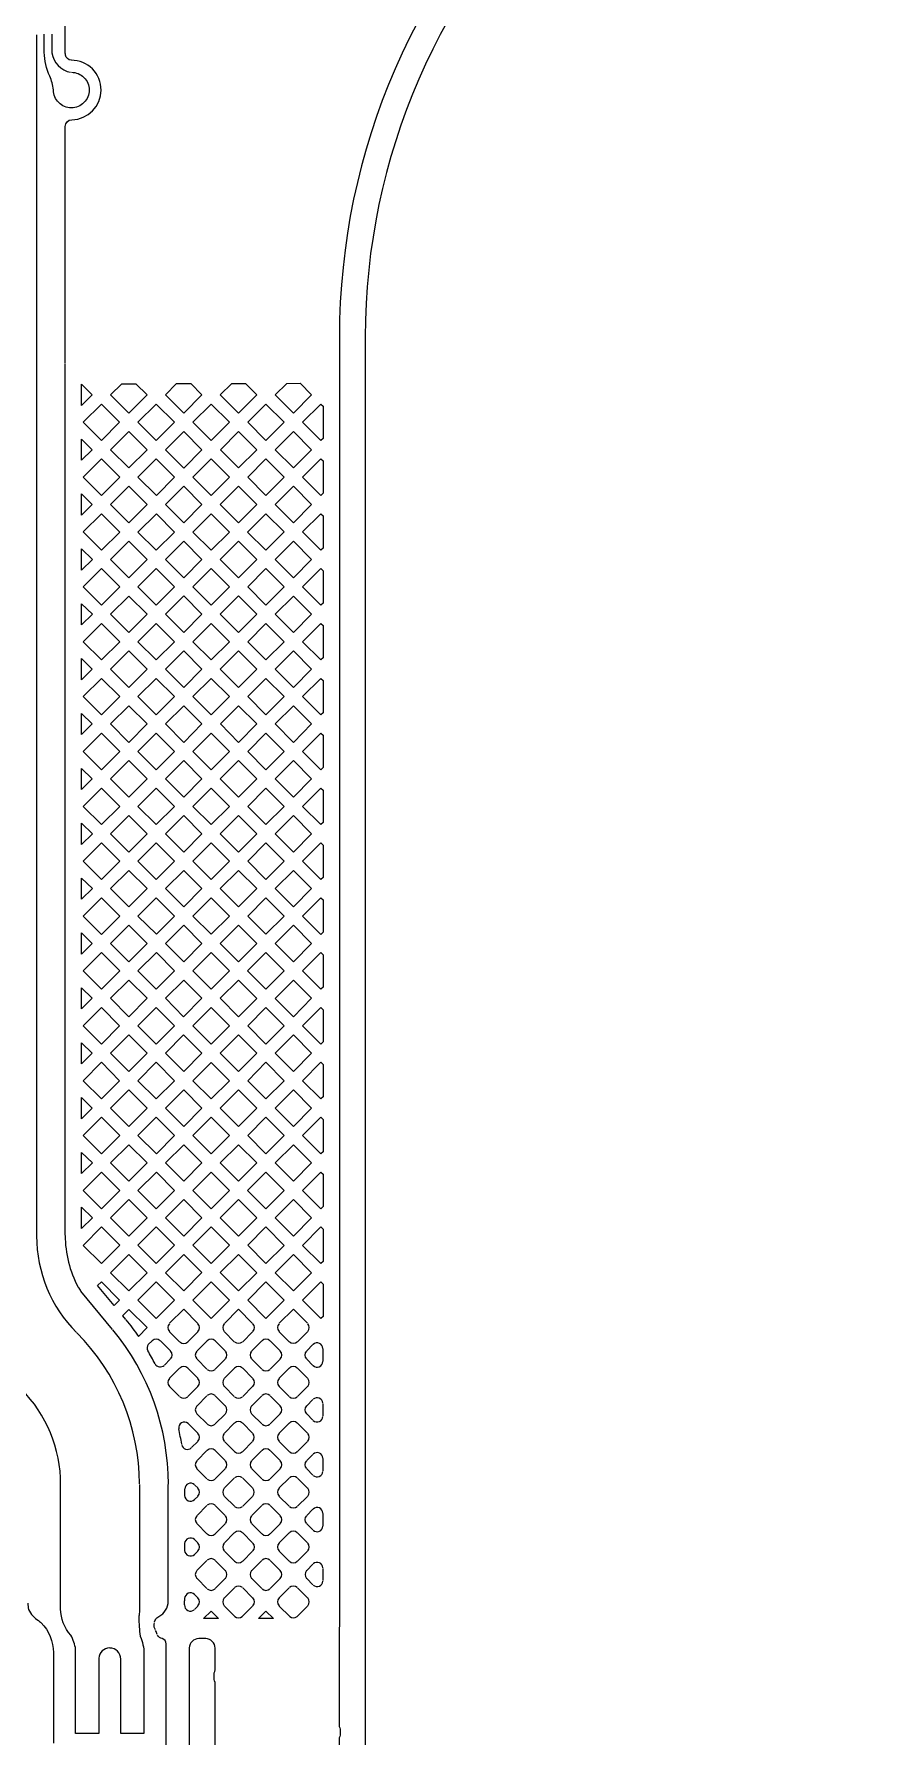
# Model space of a CAD drawing. Extents: x -344 to 154, y 670 to 1023.
# Drawn here: x -249.94 to -243.44, y 866.71 to 879.88 of the extents above; entities that cross this region are included whole.
import ezdxf

# ---------------------------------------------------------------- set-up
doc = ezdxf.new("R2010")
doc.units = 0
doc.layers.add('gbr-dxf_layer0', color=7, linetype='Continuous')
doc.layers.add('gbr-outline-dxf_layer1', color=2, linetype='Continuous')

msp = doc.modelspace()

# ---------------------------------------------------------------- linework, layer by layer
at = {"layer": 'gbr-dxf_layer0'}
for p, q in [((-249.925, 879.873), (-249.925, 870.589)), ((-249.865, 879.745), (-249.865, 879.879)), ((-249.702, 877.219), (-249.702, 877.332)), ((-247.581, 877.334), (-247.581, 867.564)), ((-249.702, 870.591), (-249.702, 877.219)), ((-249.575, 877.007), (-249.575, 877.171)), ((-249.575, 876.583), (-249.575, 876.747)), ((-249.575, 876.159), (-249.575, 876.323)), ((-249.575, 875.734), (-249.575, 875.898)), ((-249.575, 875.31), (-249.575, 875.474)), ((-249.575, 874.886), (-249.575, 875.05)), ((-249.575, 874.462), (-249.575, 874.626)), ((-249.575, 874.038), (-249.575, 874.201)), ((-249.575, 873.613), (-249.575, 873.777)), ((-249.575, 873.189), (-249.575, 873.353)), ((-249.575, 872.765), (-249.575, 872.929)), ((-249.575, 872.341), (-249.575, 872.504)), ((-249.575, 871.916), (-249.575, 872.08)), ((-249.575, 871.492), (-249.575, 871.656)), ((-249.575, 871.068), (-249.575, 871.232)), ((-249.575, 870.644), (-249.575, 870.808)), ((-249.335, 869.862), (-249.58, 870.159)), ((-249.259, 869.969), (-249.235, 869.94)), ((-248.894, 869.845), (-248.818, 869.768)), ((-248.753, 869.768), (-248.676, 869.845)), ((-248.47, 869.845), (-248.394, 869.768)), ((-248.329, 869.768), (-248.252, 869.845)), ((-248.046, 869.845), (-247.969, 869.768)), ((-247.905, 869.768), (-247.828, 869.845)), ((-248.888, 869.697), (-248.965, 869.774)), ((-248.605, 869.774), (-248.682, 869.697)), ((-248.464, 869.697), (-248.541, 869.774)), ((-248.181, 869.774), (-248.258, 869.697)), ((-248.04, 869.697), (-248.117, 869.774)), ((-247.787, 869.745), (-247.834, 869.697)), ((-247.708, 869.618), (-247.708, 869.712)), ((-248.935, 869.586), (-248.889, 869.633)), ((-248.818, 869.562), (-248.894, 869.485)), ((-248.676, 869.485), (-248.753, 869.562)), ((-248.682, 869.633), (-248.606, 869.556)), ((-248.541, 869.556), (-248.464, 869.633)), ((-248.393, 869.562), (-248.47, 869.485)), ((-248.252, 869.485), (-248.329, 869.562)), ((-248.258, 869.633), (-248.181, 869.556)), ((-248.117, 869.556), (-248.04, 869.633)), ((-247.969, 869.562), (-248.046, 869.485)), ((-247.828, 869.485), (-247.904, 869.562)), ((-247.834, 869.633), (-247.786, 869.585)), ((-248.895, 869.421), (-248.818, 869.344)), ((-248.753, 869.344), (-248.676, 869.421)), ((-248.47, 869.421), (-248.394, 869.344)), ((-248.329, 869.344), (-248.252, 869.421)), ((-248.046, 869.421), (-247.969, 869.344)), ((-247.905, 869.344), (-247.828, 869.421)), ((-248.606, 869.35), (-248.682, 869.273)), ((-248.464, 869.273), (-248.541, 869.35)), ((-248.181, 869.35), (-248.258, 869.273)), ((-248.04, 869.273), (-248.117, 869.35)), ((-247.787, 869.32), (-247.834, 869.273)), ((-247.708, 869.194), (-247.708, 869.288)), ((-248.683, 869.209), (-248.605, 869.132)), ((-248.541, 869.132), (-248.464, 869.208)), ((-248.394, 869.138), (-248.47, 869.061)), ((-248.252, 869.061), (-248.329, 869.138)), ((-248.258, 869.208), (-248.182, 869.132)), ((-248.117, 869.132), (-248.04, 869.209)), ((-247.969, 869.138), (-248.046, 869.061)), ((-247.828, 869.061), (-247.905, 869.138)), ((-247.834, 869.209), (-247.787, 869.162)), ((-248.724, 868.949), (-248.676, 868.996)), ((-248.606, 868.926), (-248.682, 868.849)), ((-248.464, 868.849), (-248.541, 868.926)), ((-248.471, 868.997), (-248.393, 868.92)), ((-248.329, 868.92), (-248.252, 868.996)), ((-248.182, 868.926), (-248.258, 868.849)), ((-248.04, 868.849), (-248.117, 868.926)), ((-248.046, 868.996), (-247.97, 868.92)), ((-247.905, 868.92), (-247.828, 868.997)), ((-247.787, 868.896), (-247.834, 868.849)), ((-248.683, 868.785), (-248.606, 868.708)), ((-248.541, 868.708), (-248.464, 868.784)), ((-248.258, 868.785), (-248.181, 868.708)), ((-248.117, 868.708), (-248.04, 868.784)), ((-247.834, 868.784), (-247.787, 868.737)), ((-247.708, 868.77), (-247.708, 868.864)), ((-248.905, 867.763), (-248.905, 868.663)), ((-248.778, 868.627), (-248.778, 868.58)), ((-248.677, 868.637), (-248.699, 868.659)), ((-248.394, 868.714), (-248.47, 868.637)), ((-248.252, 868.637), (-248.329, 868.714)), ((-247.969, 868.714), (-248.046, 868.637)), ((-247.828, 868.636), (-247.905, 868.714)), ((-248.701, 868.548), (-248.676, 868.572)), ((-248.606, 868.501), (-248.682, 868.425)), ((-248.464, 868.425), (-248.541, 868.502)), ((-248.47, 868.572), (-248.393, 868.495)), ((-248.329, 868.496), (-248.252, 868.572)), ((-248.182, 868.501), (-248.258, 868.425)), ((-248.04, 868.425), (-248.117, 868.501)), ((-248.046, 868.572), (-247.969, 868.495)), ((-247.905, 868.495), (-247.828, 868.572)), ((-248.682, 868.36), (-248.606, 868.283)), ((-248.541, 868.283), (-248.464, 868.36)), ((-248.258, 868.36), (-248.181, 868.283)), ((-248.117, 868.283), (-248.04, 868.36)), ((-247.787, 868.472), (-247.834, 868.425)), ((-247.834, 868.36), (-247.787, 868.313)), ((-247.708, 868.345), (-247.708, 868.44)), ((-248.676, 868.213), (-248.702, 868.238)), ((-248.394, 868.289), (-248.47, 868.213)), ((-248.252, 868.213), (-248.329, 868.289)), ((-247.969, 868.289), (-248.046, 868.213)), ((-247.828, 868.213), (-247.904, 868.289)), ((-248.778, 868.205), (-248.778, 868.155)), ((-248.701, 868.123), (-248.676, 868.148)), ((-248.47, 868.148), (-248.393, 868.071)), ((-248.329, 868.071), (-248.252, 868.148)), ((-248.046, 868.148), (-247.969, 868.071)), ((-247.905, 868.071), (-247.828, 868.148)), ((-248.606, 868.077), (-248.682, 868.001)), ((-248.464, 868), (-248.541, 868.077)), ((-248.181, 868.077), (-248.258, 868)), ((-248.04, 868), (-248.117, 868.077)), ((-247.787, 868.048), (-247.834, 868)), ((-247.708, 867.921), (-247.708, 868.015)), ((-248.682, 867.936), (-248.606, 867.859)), ((-248.541, 867.859), (-248.464, 867.936)), ((-248.393, 867.865), (-248.47, 867.788)), ((-248.252, 867.788), (-248.329, 867.865)), ((-248.258, 867.936), (-248.181, 867.859)), ((-248.117, 867.859), (-248.04, 867.936)), ((-247.969, 867.865), (-248.046, 867.788)), ((-247.828, 867.788), (-247.904, 867.865)), ((-247.834, 867.936), (-247.787, 867.889)), ((-248.778, 867.782), (-248.778, 867.765)), ((-248.703, 867.697), (-248.676, 867.724)), ((-248.676, 867.788), (-248.701, 867.813)), ((-248.516, 867.628), (-248.631, 867.628)), ((-248.091, 867.628), (-248.207, 867.628)), ((-248.921, 867.271), (-248.921, 867.43)), ((-249.793, 867.364), (-249.793, 867.271)), ((-249.443, 867.319), (-249.443, 867.271)), ((-249.793, 867.271), (-249.793, 866.738)), ((-248.921, 866.83), (-248.921, 867.271)), ((-248.921, 866.565), (-248.921, 866.827)), ((-249.793, 866.738), (-249.793, 866.665)), ((-248.743, 866.738), (-248.743, 866.614))]:
    msp.add_line(p, q, dxfattribs=at)
for points in [[(-249.656, 879.676, -0.329856), (-249.7, 879.716, -0.026219), (-249.702, 879.745), (-249.702, 879.879, -0.198903), (-246.786, 886.918), (-245.347, 888.358), (-245.297, 888.408), (-241.577, 892.127, 0.020163), (-240.917, 892.843, 0.120958), (-238.338, 897.995, 0.055872), (-238.038, 900.67), (-238.038, 918.742), (-238.038, 918.792), (-238.038, 939.538), (-238.038, 939.588), (-238.038, 947.815)], [(-239.65, 947.732, -0.01779), (-239.646, 947.708, -0.022932), (-239.623, 947.201), (-239.623, 901.028, -0.107612), (-240.716, 896.007, -0.081423), (-242.698, 893.248), (-247.907, 888.039, 0.198883), (-251.287, 879.88), (-251.287, 877.152)], [(-232.181, 918.742), (-232.181, 898.42, -0.010836), (-232.191, 897.995, -0.196727), (-235.298, 891.253), (-236.587, 890.051), (-240.967, 885.967), (-245.347, 881.882), (-245.928, 881.34, 0.207988), (-247.581, 877.537), (-247.581, 877.337)], [(-244.273, 895.843), (-244.453, 895.663, -0.078224), (-244.46, 895.657), (-249.919, 890.199, 0.198912), (-254.219, 879.818)], [(-249.805, 879.877), (-249.805, 879.768, -0.082058), (-249.804, 879.758, 0.016403), (-249.804, 879.733, 0.323006), (-249.66, 879.583)], [(-249.792, 879.448, 0.056435), (-249.82, 879.552, -0.108707), (-249.864, 879.738, -0.066861), (-249.865, 879.745)], [(-249.702, 877.336), (-249.702, 879.165, -0.409923), (-249.651, 879.216, 0.410338), (-249.424, 879.446, 0.414222), (-249.654, 879.676)], [(-249.654, 879.583, -0.414225), (-249.517, 879.446, -0.414225), (-249.654, 879.308, -0.414225), (-249.792, 879.446)], [(-249.233, 869.938, -0.0201), (-249.136, 869.809), (-249.068, 869.877), (-249.21, 870.018), (-249.259, 869.969)], [(-249.03, 869.774), (-249.059, 869.746, 0.287221), (-249.064, 869.698)], [(-248.676, 869.061), (-248.751, 869.136, 0.671135), (-248.824, 869.095)], [(-249.621, 867.271), (-249.621, 867.389, 0.097463), (-249.658, 867.498, -0.186013), (-249.737, 867.703), (-249.737, 868.66)], [(-249.127, 868.664), (-249.127, 867.703, -0.041277), (-249.131, 867.653, 0.003149), (-249.132, 867.639)], [(-249.99, 867.746, 0.047692), (-249.985, 867.697, 0.159484), (-249.908, 867.611, -0.103687), (-249.9, 867.604, -0.043945), (-249.888, 867.594, -0.198923), (-249.793, 867.364)], [(-249.011, 867.602, -0.136318), (-248.994, 867.632, -0.081862), (-248.978, 867.644, 0.27874), (-248.905, 867.761)], [(-248.47, 867.724), (-248.389, 867.643, 0.343982), (-248.333, 867.642), (-248.252, 867.724)], [(-248.046, 867.724), (-247.965, 867.643, 0.343982), (-247.909, 867.643), (-247.828, 867.724)], [(-247.582, 867.561), (-247.582, 866.793, -0.081777), (-247.574, 866.749, -0.081762), (-247.582, 866.705), (-247.582, 866.417, -0.092819), (-247.572, 866.367, -0.092814), (-247.582, 866.317), (-247.582, 866.033, -0.053632), (-247.578, 866.004, -0.053619), (-247.582, 865.975), (-247.582, 865.089, -0.413971), (-247.881, 864.789), (-249.241, 864.789, -0.35684), (-249.286, 864.834), (-249.286, 864.883, -0.088354), (-249.294, 864.93, -0.088358), (-249.286, 864.978), (-249.286, 865.097, -0.132493), (-249.276, 865.121, -0.221958), (-249.198, 865.158), (-249.166, 865.158, -0.35684), (-249.122, 865.113)], [(-249.132, 867.638, 0.032317), (-249.122, 867.49, -0.107545), (-249.093, 867.357), (-249.093, 867.271)], [(-249.004, 867.54, 0.006682), (-249.009, 867.551, -0.181786), (-249.012, 867.595)], [(-248.921, 867.432, 0.308199), (-248.951, 867.472, -0.245055), (-248.988, 867.5)], [(-248.666, 866.537), (-248.542, 866.537), (-248.542, 867.133, -0.091001), (-248.551, 867.182, -0.090994), (-248.542, 867.23), (-248.542, 867.399, 0.398829), (-248.615, 867.472), (-248.668, 867.472, 0.401854), (-248.743, 867.4), (-248.743, 867.271), (-248.743, 866.738)], [(-249.271, 867.271), (-249.271, 867.307, -0.064057), (-249.272, 867.314, 0.414237), (-249.357, 867.399)]]:
    msp.add_lwpolyline(points, format="xyb", dxfattribs=at)
for points in [[(-249.575, 877.171), (-249.493, 877.089), (-249.575, 877.007)], [(-249.575, 876.747), (-249.493, 876.665), (-249.575, 876.583)], [(-249.575, 876.323), (-249.493, 876.241), (-249.575, 876.159)], [(-249.575, 875.898), (-249.492, 875.816), (-249.575, 875.734)], [(-249.575, 875.474), (-249.492, 875.392), (-249.575, 875.31)], [(-249.575, 875.05), (-249.493, 874.968), (-249.575, 874.886)], [(-249.575, 874.626), (-249.493, 874.544), (-249.575, 874.462)], [(-249.575, 874.201), (-249.493, 874.119), (-249.575, 874.038)], [(-249.575, 873.777), (-249.492, 873.695), (-249.575, 873.613)], [(-249.575, 873.353), (-249.492, 873.271), (-249.575, 873.189)], [(-249.575, 872.929), (-249.493, 872.847), (-249.575, 872.765)], [(-249.575, 872.504), (-249.493, 872.423), (-249.575, 872.341)], [(-249.575, 872.08), (-249.493, 871.998), (-249.575, 871.916)], [(-249.575, 871.656), (-249.493, 871.574), (-249.575, 871.492)], [(-249.575, 871.232), (-249.492, 871.15), (-249.575, 871.068)], [(-249.575, 870.808), (-249.492, 870.726), (-249.575, 870.644)], [(-248.676, 869.909), (-248.785, 870.019), (-248.895, 869.91)], [(-248.252, 869.909), (-248.361, 870.019), (-248.47, 869.909)], [(-247.828, 869.91), (-247.937, 870.019), (-248.046, 869.91)], [(-248.631, 867.628), (-248.573, 867.685), (-248.516, 867.628)], [(-248.207, 867.628), (-248.149, 867.685), (-248.091, 867.628)], [(-249.443, 867.271), (-249.443, 866.738), (-249.621, 866.738), (-249.621, 867.271)], [(-249.093, 867.271), (-249.093, 866.738), (-249.271, 866.738), (-249.271, 867.271)]]:
    msp.add_lwpolyline(points, dxfattribs=at)
for points in [[(-249.351, 877.089), (-249.265, 877.175), (-249.155, 877.175), (-249.068, 877.089), (-249.21, 876.948)], [(-248.927, 877.089), (-248.84, 877.176), (-248.731, 877.177), (-248.644, 877.089), (-248.785, 876.948)], [(-248.503, 877.089), (-248.414, 877.177), (-248.308, 877.178), (-248.22, 877.089), (-248.361, 876.948)], [(-248.078, 877.089), (-247.989, 877.178), (-247.885, 877.179), (-247.796, 877.089), (-247.937, 876.948)], [(-249.563, 876.877), (-249.422, 877.018), (-249.281, 876.877), (-249.422, 876.736)], [(-249.139, 876.877), (-248.998, 877.018), (-248.856, 876.877), (-248.998, 876.736)], [(-248.715, 876.877), (-248.573, 877.018), (-248.432, 876.877), (-248.573, 876.736)], [(-248.29, 876.877), (-248.149, 877.018), (-248.008, 876.877), (-248.149, 876.736)], [(-247.866, 876.877), (-247.725, 877.018), (-247.708, 877.002), (-247.708, 876.752), (-247.725, 876.736)], [(-249.351, 876.665), (-249.21, 876.806), (-249.068, 876.665), (-249.21, 876.524)], [(-248.927, 876.665), (-248.785, 876.806), (-248.644, 876.665), (-248.785, 876.523)], [(-248.502, 876.665), (-248.361, 876.806), (-248.22, 876.665), (-248.361, 876.524)], [(-248.078, 876.665), (-247.937, 876.806), (-247.796, 876.665), (-247.937, 876.524)], [(-249.563, 876.453), (-249.422, 876.594), (-249.28, 876.453), (-249.422, 876.311)], [(-249.139, 876.453), (-248.998, 876.594), (-248.856, 876.453), (-248.997, 876.311)], [(-248.715, 876.453), (-248.573, 876.594), (-248.432, 876.453), (-248.573, 876.311)], [(-248.29, 876.453), (-248.149, 876.594), (-248.008, 876.453), (-248.149, 876.311)], [(-247.866, 876.453), (-247.725, 876.594), (-247.708, 876.578), (-247.708, 876.328), (-247.725, 876.311)], [(-249.351, 876.241), (-249.21, 876.382), (-249.068, 876.241), (-249.21, 876.099)], [(-248.927, 876.241), (-248.785, 876.382), (-248.644, 876.24), (-248.785, 876.099)], [(-248.503, 876.24), (-248.361, 876.382), (-248.22, 876.241), (-248.361, 876.099)], [(-248.078, 876.241), (-247.937, 876.382), (-247.796, 876.241), (-247.937, 876.099)], [(-249.563, 876.029), (-249.422, 876.17), (-249.28, 876.028), (-249.422, 875.887)], [(-249.139, 876.028), (-248.997, 876.17), (-248.856, 876.028), (-248.998, 875.887)], [(-248.715, 876.028), (-248.573, 876.17), (-248.432, 876.028), (-248.573, 875.887)], [(-248.291, 876.028), (-248.149, 876.17), (-248.008, 876.029), (-248.149, 875.887)], [(-247.866, 876.029), (-247.725, 876.17), (-247.708, 876.154), (-247.708, 875.904), (-247.725, 875.887)], [(-249.351, 875.816), (-249.21, 875.958), (-249.068, 875.816), (-249.21, 875.675)], [(-248.927, 875.816), (-248.785, 875.958), (-248.644, 875.816), (-248.785, 875.675)], [(-248.503, 875.816), (-248.361, 875.958), (-248.22, 875.816), (-248.361, 875.675)], [(-248.078, 875.816), (-247.937, 875.958), (-247.796, 875.816), (-247.937, 875.675)], [(-249.563, 875.604), (-249.422, 875.746), (-249.28, 875.604), (-249.422, 875.463)], [(-249.139, 875.604), (-248.998, 875.746), (-248.856, 875.604), (-248.998, 875.463)], [(-248.715, 875.604), (-248.573, 875.746), (-248.432, 875.604), (-248.573, 875.463)], [(-248.29, 875.604), (-248.149, 875.746), (-248.008, 875.604), (-248.149, 875.463)], [(-247.866, 875.604), (-247.725, 875.746), (-247.708, 875.729), (-247.708, 875.479), (-247.725, 875.463)], [(-249.351, 875.392), (-249.21, 875.533), (-249.068, 875.392), (-249.21, 875.251)], [(-248.927, 875.392), (-248.785, 875.534), (-248.644, 875.392), (-248.785, 875.251)], [(-248.503, 875.392), (-248.361, 875.534), (-248.22, 875.392), (-248.361, 875.251)], [(-248.078, 875.392), (-247.937, 875.533), (-247.796, 875.392), (-247.937, 875.251)], [(-249.563, 875.18), (-249.422, 875.321), (-249.28, 875.18), (-249.422, 875.039)], [(-249.139, 875.18), (-248.998, 875.321), (-248.856, 875.18), (-248.998, 875.039)], [(-248.715, 875.18), (-248.573, 875.321), (-248.432, 875.18), (-248.573, 875.039)], [(-248.29, 875.18), (-248.149, 875.321), (-248.008, 875.18), (-248.149, 875.039)], [(-247.866, 875.18), (-247.725, 875.321), (-247.708, 875.305), (-247.708, 875.055), (-247.725, 875.039)], [(-249.351, 874.968), (-249.21, 875.109), (-249.068, 874.968), (-249.21, 874.827)], [(-248.927, 874.968), (-248.785, 875.109), (-248.644, 874.968), (-248.785, 874.827)], [(-248.503, 874.968), (-248.361, 875.109), (-248.22, 874.968), (-248.361, 874.827)], [(-248.078, 874.968), (-247.937, 875.109), (-247.796, 874.968), (-247.937, 874.827)], [(-249.563, 874.756), (-249.422, 874.897), (-249.28, 874.756), (-249.422, 874.614)], [(-249.139, 874.756), (-248.998, 874.897), (-248.856, 874.756), (-248.998, 874.614)], [(-248.715, 874.756), (-248.573, 874.897), (-248.432, 874.756), (-248.573, 874.614)], [(-248.29, 874.756), (-248.149, 874.897), (-248.008, 874.756), (-248.149, 874.614)], [(-247.866, 874.756), (-247.725, 874.897), (-247.708, 874.881), (-247.708, 874.631), (-247.725, 874.614)], [(-249.351, 874.544), (-249.21, 874.685), (-249.068, 874.544), (-249.21, 874.402)], [(-248.927, 874.544), (-248.785, 874.685), (-248.644, 874.544), (-248.785, 874.402)], [(-248.502, 874.544), (-248.361, 874.685), (-248.22, 874.544), (-248.361, 874.402)], [(-248.078, 874.544), (-247.937, 874.685), (-247.796, 874.544), (-247.937, 874.402)], [(-249.563, 874.332), (-249.422, 874.473), (-249.28, 874.332), (-249.422, 874.19)], [(-249.139, 874.332), (-248.998, 874.473), (-248.856, 874.332), (-248.998, 874.19)], [(-248.715, 874.332), (-248.573, 874.473), (-248.432, 874.332), (-248.573, 874.19)], [(-248.29, 874.332), (-248.149, 874.473), (-248.008, 874.332), (-248.149, 874.19)], [(-247.866, 874.332), (-247.725, 874.473), (-247.708, 874.457), (-247.708, 874.207), (-247.725, 874.19)], [(-249.351, 874.119), (-249.21, 874.261), (-249.068, 874.119), (-249.21, 873.978)], [(-248.927, 874.119), (-248.785, 874.261), (-248.644, 874.119), (-248.785, 873.978)], [(-248.503, 874.119), (-248.361, 874.261), (-248.22, 874.119), (-248.361, 873.978)], [(-248.078, 874.119), (-247.937, 874.261), (-247.796, 874.119), (-247.937, 873.978)], [(-249.563, 873.907), (-249.422, 874.049), (-249.28, 873.907), (-249.422, 873.766)], [(-249.139, 873.907), (-248.998, 874.049), (-248.856, 873.907), (-248.998, 873.766)], [(-248.715, 873.907), (-248.573, 874.049), (-248.432, 873.907), (-248.573, 873.766)], [(-248.29, 873.907), (-248.149, 874.049), (-248.008, 873.907), (-248.149, 873.766)], [(-247.866, 873.907), (-247.725, 874.049), (-247.708, 874.032), (-247.708, 873.783), (-247.725, 873.766)], [(-249.351, 873.695), (-249.21, 873.837), (-249.068, 873.695), (-249.21, 873.554)], [(-248.927, 873.695), (-248.785, 873.837), (-248.644, 873.695), (-248.785, 873.554)], [(-248.503, 873.695), (-248.361, 873.837), (-248.22, 873.695), (-248.361, 873.554)], [(-248.078, 873.695), (-247.937, 873.837), (-247.796, 873.695), (-247.937, 873.554)], [(-249.563, 873.483), (-249.422, 873.624), (-249.28, 873.483), (-249.422, 873.342)], [(-249.139, 873.483), (-248.998, 873.624), (-248.856, 873.483), (-248.998, 873.342)], [(-248.715, 873.483), (-248.573, 873.624), (-248.432, 873.483), (-248.573, 873.342)], [(-248.29, 873.483), (-248.149, 873.624), (-248.008, 873.483), (-248.149, 873.342)], [(-247.866, 873.483), (-247.725, 873.625), (-247.708, 873.608), (-247.708, 873.358), (-247.725, 873.342)], [(-249.351, 873.271), (-249.21, 873.412), (-249.068, 873.271), (-249.21, 873.13)], [(-248.927, 873.271), (-248.785, 873.412), (-248.644, 873.271), (-248.785, 873.13)], [(-248.503, 873.271), (-248.361, 873.412), (-248.22, 873.271), (-248.361, 873.13)], [(-248.078, 873.271), (-247.937, 873.412), (-247.796, 873.271), (-247.937, 873.13)], [(-249.563, 873.059), (-249.422, 873.2), (-249.28, 873.059), (-249.422, 872.917)], [(-249.139, 873.059), (-248.998, 873.2), (-248.856, 873.059), (-248.997, 872.918)], [(-248.715, 873.059), (-248.573, 873.2), (-248.432, 873.059), (-248.573, 872.918)], [(-248.29, 873.059), (-248.149, 873.2), (-248.008, 873.059), (-248.149, 872.918)], [(-247.866, 873.059), (-247.725, 873.2), (-247.708, 873.184), (-247.708, 872.934), (-247.725, 872.917)], [(-249.351, 872.847), (-249.21, 872.988), (-249.068, 872.847), (-249.21, 872.705)], [(-248.927, 872.847), (-248.785, 872.988), (-248.644, 872.847), (-248.785, 872.706)], [(-248.503, 872.847), (-248.361, 872.988), (-248.22, 872.847), (-248.361, 872.705)], [(-248.078, 872.847), (-247.937, 872.988), (-247.796, 872.847), (-247.937, 872.705)], [(-249.563, 872.635), (-249.422, 872.776), (-249.28, 872.635), (-249.422, 872.493)], [(-249.139, 872.635), (-248.997, 872.776), (-248.856, 872.635), (-248.998, 872.493)], [(-248.715, 872.635), (-248.573, 872.776), (-248.432, 872.635), (-248.573, 872.493)], [(-248.291, 872.635), (-248.149, 872.776), (-248.008, 872.635), (-248.149, 872.493)], [(-247.866, 872.635), (-247.725, 872.776), (-247.708, 872.76), (-247.708, 872.51), (-247.725, 872.493)], [(-249.351, 872.423), (-249.21, 872.564), (-249.068, 872.423), (-249.21, 872.281)], [(-248.927, 872.423), (-248.785, 872.564), (-248.644, 872.423), (-248.786, 872.281)], [(-248.503, 872.423), (-248.361, 872.564), (-248.22, 872.422), (-248.361, 872.281)], [(-248.078, 872.422), (-247.937, 872.564), (-247.796, 872.423), (-247.937, 872.281)], [(-249.563, 872.21), (-249.422, 872.352), (-249.281, 872.21), (-249.422, 872.069)], [(-249.139, 872.21), (-248.998, 872.352), (-248.856, 872.21), (-248.998, 872.069)], [(-248.715, 872.21), (-248.573, 872.352), (-248.432, 872.21), (-248.573, 872.069)], [(-248.29, 872.21), (-248.149, 872.352), (-248.008, 872.21), (-248.149, 872.069)], [(-247.866, 872.21), (-247.725, 872.352), (-247.708, 872.335), (-247.708, 872.086), (-247.725, 872.069)], [(-249.351, 871.998), (-249.21, 872.14), (-249.068, 871.998), (-249.21, 871.857)], [(-248.927, 871.998), (-248.786, 872.14), (-248.644, 871.998), (-248.785, 871.857)], [(-248.503, 871.998), (-248.361, 872.14), (-248.22, 871.998), (-248.361, 871.857)], [(-248.078, 871.998), (-247.937, 872.14), (-247.796, 871.998), (-247.937, 871.857)], [(-249.563, 871.786), (-249.422, 871.928), (-249.281, 871.786), (-249.422, 871.645)], [(-249.139, 871.786), (-248.998, 871.928), (-248.856, 871.786), (-248.998, 871.645)], [(-248.715, 871.786), (-248.573, 871.927), (-248.432, 871.786), (-248.573, 871.645)], [(-248.29, 871.786), (-248.149, 871.928), (-248.008, 871.786), (-248.149, 871.645)], [(-247.866, 871.786), (-247.725, 871.928), (-247.708, 871.911), (-247.708, 871.661), (-247.725, 871.645)], [(-249.351, 871.574), (-249.21, 871.715), (-249.068, 871.574), (-249.21, 871.433)], [(-248.927, 871.574), (-248.785, 871.715), (-248.644, 871.574), (-248.785, 871.433)], [(-248.503, 871.574), (-248.361, 871.715), (-248.22, 871.574), (-248.361, 871.433)], [(-248.078, 871.574), (-247.937, 871.716), (-247.796, 871.574), (-247.937, 871.433)], [(-249.563, 871.362), (-249.422, 871.503), (-249.28, 871.362), (-249.422, 871.221)], [(-249.139, 871.362), (-248.998, 871.503), (-248.856, 871.362), (-248.997, 871.221)], [(-248.715, 871.362), (-248.573, 871.503), (-248.432, 871.362), (-248.573, 871.221)], [(-248.29, 871.362), (-248.149, 871.503), (-248.008, 871.362), (-248.149, 871.221)], [(-247.866, 871.362), (-247.725, 871.503), (-247.708, 871.487), (-247.708, 871.237), (-247.725, 871.221)], [(-249.351, 871.15), (-249.21, 871.291), (-249.068, 871.15), (-249.21, 871.009)], [(-248.927, 871.15), (-248.785, 871.291), (-248.644, 871.15), (-248.785, 871.009)], [(-248.503, 871.15), (-248.361, 871.291), (-248.22, 871.15), (-248.361, 871.009)], [(-248.078, 871.15), (-247.937, 871.291), (-247.796, 871.15), (-247.937, 871.009)], [(-249.563, 870.938), (-249.422, 871.079), (-249.28, 870.938), (-249.422, 870.796)], [(-249.139, 870.938), (-248.997, 871.079), (-248.856, 870.938), (-248.998, 870.796)], [(-248.715, 870.938), (-248.573, 871.079), (-248.432, 870.938), (-248.573, 870.796)], [(-248.291, 870.938), (-248.149, 871.079), (-248.008, 870.938), (-248.149, 870.796)], [(-247.866, 870.938), (-247.725, 871.079), (-247.708, 871.063), (-247.708, 870.813), (-247.725, 870.796)], [(-249.351, 870.726), (-249.21, 870.867), (-249.068, 870.726), (-249.21, 870.584)], [(-248.927, 870.726), (-248.785, 870.867), (-248.644, 870.726), (-248.785, 870.584)], [(-248.503, 870.726), (-248.361, 870.867), (-248.22, 870.726), (-248.361, 870.584)], [(-248.078, 870.726), (-247.937, 870.867), (-247.796, 870.726), (-247.937, 870.584)], [(-249.563, 870.513), (-249.422, 870.655), (-249.28, 870.514), (-249.422, 870.372)], [(-249.139, 870.514), (-248.998, 870.655), (-248.856, 870.514), (-248.998, 870.372)], [(-248.715, 870.514), (-248.573, 870.655), (-248.432, 870.514), (-248.573, 870.372)], [(-248.29, 870.514), (-248.149, 870.655), (-248.008, 870.513), (-248.149, 870.372)], [(-247.866, 870.513), (-247.725, 870.655), (-247.708, 870.638), (-247.708, 870.389), (-247.725, 870.372)], [(-249.351, 870.301), (-249.21, 870.443), (-249.068, 870.301), (-249.21, 870.16)], [(-248.927, 870.301), (-248.785, 870.443), (-248.644, 870.302), (-248.785, 870.16)], [(-248.503, 870.302), (-248.361, 870.443), (-248.22, 870.301), (-248.361, 870.16)], [(-248.078, 870.301), (-247.937, 870.443), (-247.796, 870.301), (-247.937, 870.16)], [(-249.451, 870.202), (-249.422, 870.231), (-249.281, 870.089), (-249.323, 870.047)], [(-249.139, 870.089), (-248.998, 870.231), (-248.856, 870.089), (-248.998, 869.948)], [(-248.715, 870.089), (-248.573, 870.231), (-248.432, 870.089), (-248.573, 869.948)], [(-248.29, 870.089), (-248.149, 870.231), (-248.008, 870.089), (-248.149, 869.948)], [(-247.866, 870.089), (-247.725, 870.231), (-247.708, 870.214), (-247.708, 869.964), (-247.725, 869.948)]]:
    msp.add_lwpolyline(points, close=True, dxfattribs=at)
for centre, radius, start, end in [((-248.859, 870.589), 1.065, 180.1866, 224.7878), ((-248.86, 870.589), 0.842, 180.0375, 208.2567), ((-249.445, 870.272), 0.176, 208.0884, 219.2894), ((-250.784, 868.664), 1.657, 0.1492, 44.9988), ((-250.784, 868.665), 1.88, 0.0116, 39.4751), ((-248.863, 869.877), 0.0447, 137.2755, 222.6819), ((-248.708, 869.877), 0.0447, 317.2795, 42.6543), ((-248.439, 869.877), 0.0447, 137.2742, 222.7258), ((-248.283, 869.877), 0.0447, 317.2764, 42.7236), ((-248.015, 869.877), 0.0447, 137.2742, 222.7258), ((-247.859, 869.877), 0.0447, 317.2764, 42.7236), ((-250.784, 868.665), 2.007, 27.6971, 30.9915), ((-248.998, 869.743), 0.0447, 47.3204, 132.7222), ((-248.92, 869.665), 0.0447, 317.2795, 42.6543), ((-248.785, 869.799), 0.0447, 227.3436, 312.7227), ((-248.651, 869.665), 0.0447, 137.2742, 222.7258), ((-248.573, 869.743), 0.0447, 47.2764, 132.7236), ((-248.496, 869.665), 0.0447, 317.2764, 42.7236), ((-248.361, 869.8), 0.0447, 227.2742, 312.7258), ((-248.227, 869.665), 0.0447, 137.2742, 222.7258), ((-248.149, 869.743), 0.0447, 47.2764, 132.7236), ((-248.071, 869.665), 0.0447, 317.2764, 42.7236), ((-247.937, 869.8), 0.0447, 227.2742, 312.7258), ((-247.803, 869.665), 0.0447, 137.2742, 222.7258), ((-247.753, 869.714), 0.0446, 2.3406, 132.721), ((-248.967, 869.618), 0.0449, 209.9046, 312.663), ((-248.785, 869.531), 0.0447, 47.2764, 132.7236), ((-248.573, 869.587), 0.0447, 227.2742, 312.7258), ((-248.361, 869.531), 0.0447, 47.2764, 132.7236), ((-248.149, 869.587), 0.0447, 227.2742, 312.7258), ((-247.937, 869.531), 0.0447, 47.2764, 132.7236), ((-247.754, 869.616), 0.0446, 227.2724, 357.6594), ((-250.784, 868.664), 1.047, 359.9983, 44.7695), ((-248.863, 869.453), 0.0447, 137.2742, 222.7258), ((-248.708, 869.453), 0.0447, 317.2764, 42.7236), ((-248.439, 869.453), 0.0447, 137.2742, 222.7258), ((-248.283, 869.453), 0.0447, 317.2764, 42.7236), ((-248.015, 869.453), 0.0447, 137.2742, 222.7258), ((-247.859, 869.453), 0.0447, 317.2764, 42.7236), ((-248.785, 869.375), 0.0447, 227.2742, 312.7258), ((-248.651, 869.241), 0.0447, 137.2742, 222.7258), ((-248.573, 869.319), 0.0447, 47.2764, 132.7236), ((-248.496, 869.241), 0.0447, 317.2764, 42.7236), ((-248.361, 869.375), 0.0447, 227.2742, 312.7258), ((-248.227, 869.241), 0.0447, 137.2742, 222.7258), ((-248.149, 869.319), 0.0447, 47.2764, 132.7236), ((-248.071, 869.241), 0.0447, 317.2764, 42.7236), ((-247.937, 869.375), 0.0447, 227.2742, 312.7258), ((-247.803, 869.241), 0.0447, 137.2742, 222.7258), ((-247.754, 869.29), 0.0446, 2.3406, 132.721), ((-248.361, 869.106), 0.0447, 47.2764, 132.7236), ((-247.937, 869.106), 0.0447, 47.2764, 132.7236), ((-247.753, 869.192), 0.0446, 227.2724, 357.6594), ((-250.784, 868.665), 2.007, 8.8924, 12.3845), ((-248.708, 869.029), 0.0447, 317.2764, 42.7236), ((-248.573, 869.163), 0.0447, 227.2742, 312.7258), ((-248.439, 869.029), 0.0447, 137.2742, 222.7258), ((-248.284, 869.029), 0.0447, 317.2764, 42.7236), ((-248.149, 869.163), 0.0447, 227.2742, 312.7258), ((-248.015, 869.029), 0.0447, 137.2742, 222.7258), ((-247.859, 869.029), 0.0447, 317.2764, 42.7236), ((-248.757, 868.98), 0.0446, 191.176, 312.6366), ((-248.573, 868.894), 0.0447, 47.2764, 132.7236), ((-248.361, 868.951), 0.0447, 227.2742, 312.7258), ((-248.149, 868.894), 0.0447, 47.2764, 132.7236), ((-247.937, 868.951), 0.0447, 227.2742, 312.7258), ((-247.753, 868.866), 0.0446, 2.3406, 132.721), ((-248.651, 868.817), 0.0447, 137.2742, 222.7258), ((-248.496, 868.817), 0.0447, 317.2764, 42.7236), ((-248.227, 868.817), 0.0447, 137.2742, 222.7258), ((-248.071, 868.817), 0.0447, 317.2764, 42.7236), ((-247.803, 868.817), 0.0447, 137.2742, 222.7258), ((-247.754, 868.767), 0.0446, 227.2724, 357.6594), ((-248.733, 868.629), 0.0446, 47.3043, 177.6615), ((-248.708, 868.604), 0.0447, 317.2761, 42.7097), ((-248.573, 868.739), 0.0447, 227.2742, 312.7258), ((-248.439, 868.604), 0.0447, 137.2742, 222.7258), ((-248.361, 868.682), 0.0447, 47.2764, 132.7236), ((-248.284, 868.605), 0.0447, 317.2764, 42.7236), ((-248.149, 868.739), 0.0447, 227.2742, 312.7258), ((-248.015, 868.605), 0.0447, 137.2742, 222.7258), ((-247.937, 868.682), 0.0447, 47.2764, 132.7236), ((-247.859, 868.604), 0.0447, 317.2764, 42.7236), ((-248.733, 868.58), 0.045, 182.3397, 312.7265), ((-248.573, 868.47), 0.0447, 47.2764, 132.7236), ((-248.361, 868.527), 0.0447, 227.2742, 312.7258), ((-248.149, 868.47), 0.0447, 47.2764, 132.7236), ((-247.937, 868.527), 0.0447, 227.2742, 312.7258), ((-247.753, 868.441), 0.0446, 2.3406, 132.721), ((-248.651, 868.392), 0.0447, 137.2742, 222.7258), ((-248.496, 868.392), 0.0447, 317.2764, 42.7236), ((-248.227, 868.392), 0.0447, 137.2742, 222.7258), ((-248.071, 868.392), 0.0447, 317.2764, 42.7236), ((-247.803, 868.392), 0.0447, 137.2742, 222.7258), ((-248.733, 868.205), 0.045, 47.2762, 177.6609), ((-248.573, 868.315), 0.0447, 227.2742, 312.7258), ((-248.361, 868.258), 0.0447, 47.2764, 132.7236), ((-248.149, 868.315), 0.0447, 227.2742, 312.7258), ((-247.937, 868.258), 0.0447, 47.2764, 132.7236), ((-247.753, 868.343), 0.0446, 227.2724, 357.6594), ((-248.733, 868.156), 0.045, 182.3397, 312.7265), ((-248.708, 868.18), 0.0447, 317.2764, 42.7236), ((-248.573, 868.046), 0.0447, 47.2764, 132.7236), ((-248.439, 868.18), 0.0447, 137.2742, 222.7258), ((-248.283, 868.18), 0.0447, 317.2764, 42.7236), ((-248.149, 868.046), 0.0447, 47.2764, 132.7236), ((-248.015, 868.18), 0.0447, 137.2742, 222.7258), ((-247.859, 868.18), 0.0447, 317.2764, 42.7236), ((-248.651, 867.968), 0.0447, 137.2742, 222.7258), ((-248.496, 867.968), 0.0447, 317.2764, 42.7236), ((-248.361, 868.103), 0.0447, 227.2742, 312.7258), ((-248.227, 867.968), 0.0447, 137.2742, 222.7258), ((-248.071, 867.968), 0.0447, 317.2764, 42.7236), ((-247.937, 868.103), 0.0447, 227.2742, 312.7258), ((-247.802, 867.968), 0.0447, 137.2742, 222.7258), ((-247.753, 868.017), 0.0446, 2.3406, 132.721), ((-248.733, 867.781), 0.045, 47.2762, 177.6609), ((-248.573, 867.89), 0.0447, 227.2742, 312.7258), ((-248.361, 867.834), 0.0447, 47.2764, 132.7236), ((-248.149, 867.89), 0.0447, 227.2742, 312.7258), ((-247.937, 867.834), 0.0447, 47.2764, 132.7236), ((-247.753, 867.919), 0.0446, 227.2724, 357.6594), ((-249.038, 867.763), 0.26, 353.4073, 0.0091), ((-248.734, 867.729), 0.045, 175.89, 312.7264), ((-248.708, 867.756), 0.0447, 317.2764, 42.7236), ((-248.439, 867.756), 0.0447, 137.2742, 222.7258), ((-248.283, 867.756), 0.0447, 317.2764, 42.7236), ((-248.015, 867.756), 0.0447, 137.2742, 222.7258), ((-247.859, 867.756), 0.0447, 317.2764, 42.7236), ((-249.412, 867.356), 0.447, 19.5039, 23.719), ((-249.357, 867.314), 0.0857, 90.6689, 175.1004)]:
    msp.add_arc(centre, radius, start, end, dxfattribs=at)
at = {"layer": 'gbr-outline-dxf_layer1'}
msp.add_lwpolyline([(-231.981, 947.887), (-231.981, 898.42, -0.207998), (-235.161, 891.106), (-245.792, 881.193, 0.207969), (-247.381, 877.537), (-247.381, 865.089, -0.414366), (-247.881, 864.589), (-257.479, 864.589, -0.147926), (-258.033, 864.757), (-258.236, 864.893, -0.250655), (-258.681, 865.724), (-258.681, 882.794, -0.154617), (-256.857, 888.552), (-251.105, 896.719, 0.154617), (-249.281, 902.477), (-249.281, 953.632, -0.021814)], format="xyb", dxfattribs=at)

doc.saveas('drawing.dxf')
